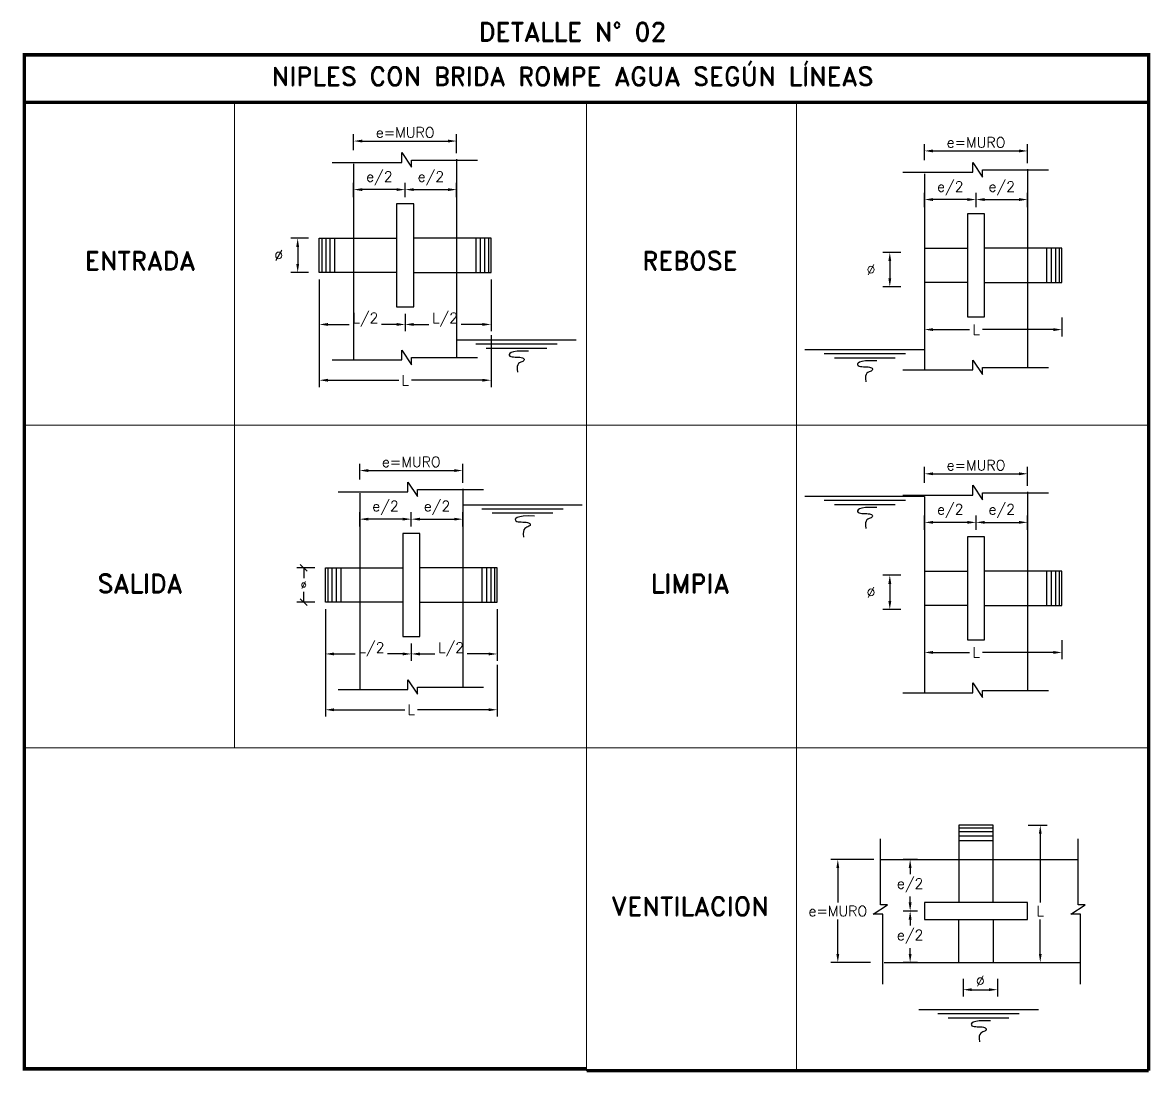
# Model space of a CAD drawing. Header units: metres. Extents: x -90 to 2507, y -28 to 972.
# Drawn here: x -65.69 to -64.048, y -27.772 to -26.243 of the extents above; entities that cross this region are included whole.
import ezdxf
from ezdxf.enums import TextEntityAlignment as Align

# ---------------------------------------------------------------- set-up
doc = ezdxf.new("R2010")
doc.units = ezdxf.units.M
for name, color, linetype in [('A-PISO', 9, 'Continuous'), ('G-acotado', 8, 'Continuous'), ('G-CUADROS', 8, 'Continuous'), ('G-textos-notas', 7, 'Continuous'), ('G-textos-subtitulo', 3, 'Continuous'), ('S-TUBERIAS-NUEVAS', 3, 'Continuous'), ('S-TUBERIAS-NUEVAS-2', 8, 'Continuous')]:
    doc.layers.add(name, color=color, linetype=linetype)
doc.styles.add('01COTAS', font='romans.shx')
doc.styles.add('150-SUBTITULO', font='romand.shx', dxfattribs={"height": 0.45})
doc.dimstyles.new('DIM-5-CORTE', dxfattribs={"dimscale": 0.005, "dimtxt": 2, "dimasz": 2, "dimexe": 2, "dimexo": 2, "dimgap": 1, "dimtad": 1, "dimtih": 1, "dimtoh": 1, "dimdsep": 46, "dimtxsty": '01COTAS', "dimcen": 25, "dimclrd": 9, "dimclre": 9, "dimclrt": 7, "dimadec": 0, "dimazin": 0, "dimtfac": 1, "dimtmove": 2, "dimatfit": 3, "dimfxl": 1, "dimtolj": 1, "dimtzin": 0, "dimarcsym": 0})

# ---------------------------------------------------------------- blocks, each defined once
blk = doc.blocks.new('*D411')
at = {"layer": 'Defpoints', "color": 0, "transparency": 16777216}
for p in [(-65.0576, -26.4858), (-65.1326, -26.5067), (-65.0576, -26.5067)]:
    blk.add_point(p, dxfattribs=at)
at = {"layer": 'G-acotado', "color": 9, "lineweight": -2, "transparency": 16777216}
for p, q in [((-65.1326, -26.4967), (-65.1326, -26.4758)), ((-65.0576, -26.4967), (-65.0576, -26.4758)), ((-65.1201, -26.4858), (-65.0701, -26.4858))]:
    blk.add_line(p, q, dxfattribs=at)
at = {"layer": 'G-acotado', "color": 9, "transparency": 16777216}
for points in [[(-65.1201, -26.4838), (-65.1201, -26.4879), (-65.1326, -26.4858)], [(-65.0701, -26.4838), (-65.0701, -26.4879), (-65.0576, -26.4858)]]:
    blk.add_solid(points, dxfattribs=at)
at = {"layer": 'G-acotado', "color": 7, "transparency": 16777216, "insert": (-65.0951, -26.4694), "char_height": 0.015, "attachment_point": 5, "style": '01COTAS'}
blk.add_mtext('\\A1;e/2', dxfattribs=at)
blk = doc.blocks.new('*D412')
at = {"layer": 'Defpoints', "color": 0, "transparency": 16777216}
for p in [(-65.0076, -26.6067), (-65.1326, -26.6567), (-65.1326, -26.6822)]:
    blk.add_point(p, dxfattribs=at)
at = {"layer": 'G-acotado', "color": 9, "lineweight": -2, "transparency": 16777216}
for p, q in [((-65.0076, -26.6167), (-65.0076, -26.6922)), ((-65.1326, -26.6667), (-65.1326, -26.6922)), ((-65.1201, -26.6822), (-65.0982, -26.6822)), ((-65.0201, -26.6822), (-65.0511, -26.6822))]:
    blk.add_line(p, q, dxfattribs=at)
at = {"layer": 'G-acotado', "color": 9, "transparency": 16777216}
for points in [[(-65.1201, -26.6801), (-65.1201, -26.6843), (-65.1326, -26.6822)], [(-65.0201, -26.6801), (-65.0201, -26.6843), (-65.0076, -26.6822)]]:
    blk.add_solid(points, dxfattribs=at)
at = {"layer": 'G-acotado', "color": 7, "transparency": 16777216, "insert": (-65.0746, -26.6753), "char_height": 0.015, "attachment_point": 5, "style": '01COTAS'}
blk.add_mtext('\\A1;L/2', dxfattribs=at)
blk = doc.blocks.new('*D413')
at = {"layer": 'Defpoints', "color": 0, "transparency": 16777216}
for p in [(-65.2631, -26.5567), (-65.289, -26.6067), (-65.2631, -26.6067)]:
    blk.add_point(p, dxfattribs=at)
at = {"layer": 'G-acotado', "color": 9, "lineweight": -2, "transparency": 16777216}
for p, q in [((-65.2731, -26.5567), (-65.299, -26.5567)), ((-65.289, -26.5692), (-65.289, -26.5942)), ((-65.2731, -26.6067), (-65.299, -26.6067))]:
    blk.add_line(p, q, dxfattribs=at)
at = {"layer": 'G-acotado', "color": 9, "transparency": 16777216}
for points in [[(-65.2911, -26.5692), (-65.287, -26.5692), (-65.289, -26.5567)], [(-65.2911, -26.5942), (-65.287, -26.5942), (-65.289, -26.6067)]]:
    blk.add_solid(points, dxfattribs=at)
at = {"layer": 'G-acotado', "color": 7, "transparency": 16777216, "insert": (-65.3165, -26.5817), "char_height": 0.015, "attachment_point": 5, "style": '01COTAS'}
blk.add_mtext('\\A1;%%C', dxfattribs=at)
blk = doc.blocks.new('*D414')
at = {"layer": 'Defpoints', "color": 0, "transparency": 16777216}
for p in [(-65.2076, -26.4858), (-65.2076, -26.5067), (-65.1326, -26.5067)]:
    blk.add_point(p, dxfattribs=at)
at = {"layer": 'G-acotado', "color": 9, "lineweight": -2, "transparency": 16777216}
for p, q in [((-65.2076, -26.4967), (-65.2076, -26.4758)), ((-65.1326, -26.4967), (-65.1326, -26.4758)), ((-65.1451, -26.4858), (-65.1951, -26.4858))]:
    blk.add_line(p, q, dxfattribs=at)
at = {"layer": 'G-acotado', "color": 9, "transparency": 16777216}
for points in [[(-65.1951, -26.4838), (-65.1951, -26.4879), (-65.2076, -26.4858)], [(-65.1451, -26.4838), (-65.1451, -26.4879), (-65.1326, -26.4858)]]:
    blk.add_solid(points, dxfattribs=at)
at = {"layer": 'G-acotado', "color": 7, "transparency": 16777216, "insert": (-65.1701, -26.4694), "char_height": 0.015, "attachment_point": 5, "style": '01COTAS'}
blk.add_mtext('\\A1;e/2', dxfattribs=at)
blk = doc.blocks.new('*D415')
at = {"layer": 'Defpoints', "color": 0, "transparency": 16777216}
for p in [(-65.2576, -26.6067), (-65.1326, -26.6567), (-65.1326, -26.6822)]:
    blk.add_point(p, dxfattribs=at)
at = {"layer": 'G-acotado', "color": 9, "lineweight": -2, "transparency": 16777216}
for p, q in [((-65.2576, -26.6167), (-65.2576, -26.6922)), ((-65.1326, -26.6667), (-65.1326, -26.6922)), ((-65.2451, -26.6822), (-65.2141, -26.6822)), ((-65.1451, -26.6822), (-65.167, -26.6822))]:
    blk.add_line(p, q, dxfattribs=at)
at = {"layer": 'G-acotado', "color": 9, "transparency": 16777216}
for points in [[(-65.2451, -26.6801), (-65.2451, -26.6843), (-65.2576, -26.6822)], [(-65.1451, -26.6801), (-65.1451, -26.6843), (-65.1326, -26.6822)]]:
    blk.add_solid(points, dxfattribs=at)
at = {"layer": 'G-acotado', "color": 7, "transparency": 16777216, "insert": (-65.1905, -26.6753), "char_height": 0.015, "attachment_point": 5, "style": '01COTAS'}
blk.add_mtext('\\A1;L/2', dxfattribs=at)
blk = doc.blocks.new('*D416')
at = {"layer": 'Defpoints', "color": 0, "transparency": 16777216}
for p in [(-65.2576, -26.6167), (-65.0076, -26.688), (-65.2576, -26.7634)]:
    blk.add_point(p, dxfattribs=at)
at = {"layer": 'G-acotado', "color": 9, "lineweight": -2, "transparency": 16777216}
for p, q in [((-65.2576, -26.6267), (-65.2576, -26.7734)), ((-65.0076, -26.698), (-65.0076, -26.7734)), ((-65.2451, -26.7634), (-65.1419, -26.7634)), ((-65.0201, -26.7634), (-65.1233, -26.7634))]:
    blk.add_line(p, q, dxfattribs=at)
at = {"layer": 'G-acotado', "color": 9, "transparency": 16777216}
for points in [[(-65.2451, -26.7614), (-65.2451, -26.7655), (-65.2576, -26.7634)], [(-65.0201, -26.7614), (-65.0201, -26.7655), (-65.0076, -26.7634)]]:
    blk.add_solid(points, dxfattribs=at)
at = {"layer": 'G-acotado', "color": 7, "transparency": 16777216, "insert": (-65.1326, -26.7634), "char_height": 0.015, "attachment_point": 5, "style": '01COTAS'}
blk.add_mtext('\\A1;L', dxfattribs=at)
blk = doc.blocks.new('*D417')
at = {"color": 9, "lineweight": -2, "transparency": 16777216}
for p, q in [((-65.1237, -26.9767), (-65.1237, -26.9558)), ((-65.0487, -26.9767), (-65.0487, -26.9558)), ((-65.1112, -26.9658), (-65.0612, -26.9658))]:
    blk.add_line(p, q, dxfattribs=at)
at = {"color": 9, "transparency": 16777216}
for points in [[(-65.1112, -26.9637), (-65.1112, -26.9678), (-65.1237, -26.9658)], [(-65.0612, -26.9637), (-65.0612, -26.9678), (-65.0487, -26.9658)]]:
    blk.add_solid(points, dxfattribs=at)
at = {"layer": 'Defpoints', "color": 0, "transparency": 16777216}
for p in [(-65.0487, -26.9658), (-65.1237, -26.9867), (-65.0487, -26.9867)]:
    blk.add_point(p, dxfattribs=at)
at = {"color": 7, "transparency": 16777216, "insert": (-65.0862, -26.9493), "char_height": 0.015, "attachment_point": 5, "style": '01COTAS'}
blk.add_mtext('\\A1;e/2', dxfattribs=at)
blk = doc.blocks.new('*D418')
at = {"color": 9, "lineweight": -2, "transparency": 16777216}
for p, q in [((-64.9987, -27.0967), (-64.9987, -27.1721)), ((-65.1237, -27.1467), (-65.1237, -27.1721)), ((-65.1112, -27.1621), (-65.0893, -27.1621)), ((-65.0112, -27.1621), (-65.0422, -27.1621))]:
    blk.add_line(p, q, dxfattribs=at)
at = {"color": 9, "transparency": 16777216}
for points in [[(-65.1112, -27.16), (-65.1112, -27.1642), (-65.1237, -27.1621)], [(-65.0112, -27.16), (-65.0112, -27.1642), (-64.9987, -27.1621)]]:
    blk.add_solid(points, dxfattribs=at)
at = {"layer": 'Defpoints', "color": 0, "transparency": 16777216}
for p in [(-64.9987, -27.0867), (-65.1237, -27.1367), (-65.1237, -27.1621)]:
    blk.add_point(p, dxfattribs=at)
at = {"color": 7, "transparency": 16777216, "insert": (-65.0658, -27.1553), "char_height": 0.015, "attachment_point": 5, "style": '01COTAS'}
blk.add_mtext('\\A1;L/2', dxfattribs=at)
blk = doc.blocks.new('_Oblique')
at = {"color": 0, "linetype": 'ByBlock', "lineweight": -2}
blk.add_line((-0.5, -0.5), (0.5, 0.5), dxfattribs=at)
blk = doc.blocks.new('*D419')
at = {"color": 9, "lineweight": -2, "transparency": 16777216}
for p, q in [((-65.2642, -27.0367), (-65.2902, -27.0367)), ((-65.2802, -27.0367), (-65.2802, -27.0517)), ((-65.2802, -27.0867), (-65.2802, -27.0717)), ((-65.2642, -27.0867), (-65.2902, -27.0867))]:
    blk.add_line(p, q, dxfattribs=at)
at = {"layer": 'Defpoints', "color": 0, "transparency": 16777216}
for p in [(-65.2542, -27.0367), (-65.2802, -27.0867), (-65.2542, -27.0867)]:
    blk.add_point(p, dxfattribs=at)
at = {"color": 9, "lineweight": -2, "transparency": 16777216, "xscale": 0.01, "yscale": 0.01, "zscale": 0.01}
for p, rotation in [((-65.2802, -27.0367), 90), ((-65.2802, -27.0867), 270)]:
    blk.add_blockref('_Oblique', p, dxfattribs=dict(at, rotation=rotation))
at = {"color": 7, "transparency": 16777216, "insert": (-65.2802, -27.0617), "char_height": 0.01, "attachment_point": 5, "style": '01COTAS'}
blk.add_mtext('\\A1;%%C', dxfattribs=at)
blk = doc.blocks.new('*D420')
at = {"layer": 'Defpoints', "color": 0, "linetype": 'Continuous', "transparency": 16777216}
for p in [(-65.1987, -26.9658), (-65.1987, -26.9867), (-65.1237, -26.9867)]:
    blk.add_point(p, dxfattribs=at)
at = {"layer": 'S-TUBERIAS-NUEVAS-2', "color": 9, "linetype": 'Continuous', "lineweight": -2, "transparency": 16777216}
for p, q in [((-65.1987, -26.9767), (-65.1987, -26.9558)), ((-65.1237, -26.9767), (-65.1237, -26.9558)), ((-65.1362, -26.9658), (-65.1862, -26.9658))]:
    blk.add_line(p, q, dxfattribs=at)
at = {"layer": 'S-TUBERIAS-NUEVAS-2', "color": 9, "linetype": 'Continuous', "transparency": 16777216}
for points in [[(-65.1862, -26.9637), (-65.1862, -26.9678), (-65.1987, -26.9658)], [(-65.1362, -26.9637), (-65.1362, -26.9678), (-65.1237, -26.9658)]]:
    blk.add_solid(points, dxfattribs=at)
at = {"layer": 'S-TUBERIAS-NUEVAS-2', "color": 7, "linetype": 'Continuous', "transparency": 16777216, "insert": (-65.1612, -26.9493), "char_height": 0.015, "attachment_point": 5, "style": '01COTAS'}
blk.add_mtext('\\A1;e/2', dxfattribs=at)
blk = doc.blocks.new('*D421')
at = {"color": 9, "lineweight": -2, "transparency": 16777216}
for p, q in [((-65.2487, -27.0967), (-65.2487, -27.1721)), ((-65.1237, -27.1467), (-65.1237, -27.1721)), ((-65.2362, -27.1621), (-65.2052, -27.1621)), ((-65.1362, -27.1621), (-65.1581, -27.1621))]:
    blk.add_line(p, q, dxfattribs=at)
at = {"color": 9, "transparency": 16777216}
for points in [[(-65.2362, -27.16), (-65.2362, -27.1642), (-65.2487, -27.1621)], [(-65.1362, -27.16), (-65.1362, -27.1642), (-65.1237, -27.1621)]]:
    blk.add_solid(points, dxfattribs=at)
at = {"layer": 'Defpoints', "color": 0, "transparency": 16777216}
for p in [(-65.2487, -27.0867), (-65.1237, -27.1367), (-65.1237, -27.1621)]:
    blk.add_point(p, dxfattribs=at)
at = {"color": 7, "transparency": 16777216, "insert": (-65.1816, -27.1553), "char_height": 0.015, "attachment_point": 5, "style": '01COTAS'}
blk.add_mtext('\\A1;L/2', dxfattribs=at)
blk = doc.blocks.new('*D422')
at = {"color": 9, "lineweight": -2, "transparency": 16777216}
for p, q in [((-65.2487, -27.1067), (-65.2487, -27.2534)), ((-64.9987, -27.1779), (-64.9987, -27.2534)), ((-65.2362, -27.2434), (-65.133, -27.2434)), ((-65.0112, -27.2434), (-65.1144, -27.2434))]:
    blk.add_line(p, q, dxfattribs=at)
at = {"color": 9, "transparency": 16777216}
for points in [[(-65.2362, -27.2413), (-65.2362, -27.2455), (-65.2487, -27.2434)], [(-65.0112, -27.2413), (-65.0112, -27.2455), (-64.9987, -27.2434)]]:
    blk.add_solid(points, dxfattribs=at)
at = {"layer": 'Defpoints', "color": 0, "transparency": 16777216}
for p in [(-65.2487, -27.0967), (-64.9987, -27.1679), (-65.2487, -27.2434)]:
    blk.add_point(p, dxfattribs=at)
at = {"color": 7, "transparency": 16777216, "insert": (-65.1237, -27.2434), "char_height": 0.015, "attachment_point": 5, "style": '01COTAS'}
blk.add_mtext('\\A1;L', dxfattribs=at)
blk = doc.blocks.new('*D423')
at = {"layer": 'Defpoints', "color": 0, "transparency": 16777216}
for p in [(-64.2266, -26.9705), (-64.3016, -26.9914), (-64.2266, -26.9914)]:
    blk.add_point(p, dxfattribs=at)
at = {"layer": 'G-acotado', "color": 9, "lineweight": -2, "transparency": 16777216}
for p, q in [((-64.3016, -26.9814), (-64.3016, -26.9605)), ((-64.2891, -26.9705), (-64.2391, -26.9705)), ((-64.2266, -26.9814), (-64.2266, -26.9605))]:
    blk.add_line(p, q, dxfattribs=at)
at = {"layer": 'G-acotado', "color": 9, "transparency": 16777216}
for points in [[(-64.2891, -26.9684), (-64.2891, -26.9725), (-64.3016, -26.9705)], [(-64.2391, -26.9684), (-64.2391, -26.9725), (-64.2266, -26.9705)]]:
    blk.add_solid(points, dxfattribs=at)
at = {"layer": 'G-acotado', "color": 7, "transparency": 16777216, "insert": (-64.2641, -26.954), "char_height": 0.015, "attachment_point": 5, "style": '01COTAS'}
blk.add_mtext('\\A1;e/2', dxfattribs=at)
blk = doc.blocks.new('*D424')
at = {"layer": 'Defpoints', "color": 0, "transparency": 16777216}
for p in [(-64.4011, -27.0475), (-64.4271, -27.0975), (-64.4011, -27.0975)]:
    blk.add_point(p, dxfattribs=at)
at = {"layer": 'G-acotado', "color": 9, "lineweight": -2, "transparency": 16777216}
for p, q in [((-64.4111, -27.0475), (-64.4371, -27.0475)), ((-64.4271, -27.06), (-64.4271, -27.085)), ((-64.4111, -27.0975), (-64.4371, -27.0975))]:
    blk.add_line(p, q, dxfattribs=at)
at = {"layer": 'G-acotado', "color": 9, "transparency": 16777216}
for points in [[(-64.4292, -27.06), (-64.425, -27.06), (-64.4271, -27.0475)], [(-64.4292, -27.085), (-64.425, -27.085), (-64.4271, -27.0975)]]:
    blk.add_solid(points, dxfattribs=at)
at = {"layer": 'G-acotado', "color": 7, "transparency": 16777216, "insert": (-64.4546, -27.0725), "char_height": 0.015, "attachment_point": 5, "style": '01COTAS'}
blk.add_mtext('\\A1;%%C', dxfattribs=at)
blk = doc.blocks.new('*D425')
at = {"layer": 'Defpoints', "color": 0, "transparency": 16777216}
for p in [(-64.3766, -26.9705), (-64.3766, -26.9914), (-64.3016, -26.9914)]:
    blk.add_point(p, dxfattribs=at)
at = {"layer": 'G-acotado', "color": 9, "lineweight": -2, "transparency": 16777216}
for p, q in [((-64.3766, -26.9814), (-64.3766, -26.9605)), ((-64.3141, -26.9705), (-64.3641, -26.9705)), ((-64.3016, -26.9814), (-64.3016, -26.9605))]:
    blk.add_line(p, q, dxfattribs=at)
at = {"layer": 'G-acotado', "color": 9, "transparency": 16777216}
for points in [[(-64.3641, -26.9684), (-64.3641, -26.9725), (-64.3766, -26.9705)], [(-64.3141, -26.9684), (-64.3141, -26.9725), (-64.3016, -26.9705)]]:
    blk.add_solid(points, dxfattribs=at)
at = {"layer": 'G-acotado', "color": 7, "transparency": 16777216, "insert": (-64.3391, -26.954), "char_height": 0.015, "attachment_point": 5, "style": '01COTAS'}
blk.add_mtext('\\A1;e/2', dxfattribs=at)
blk = doc.blocks.new('*D426')
at = {"layer": 'Defpoints', "color": 0, "transparency": 16777216}
for p in [(-64.3766, -27.1303), (-64.1766, -27.1322), (-64.3766, -27.1599)]:
    blk.add_point(p, dxfattribs=at)
at = {"layer": 'G-acotado', "color": 9, "lineweight": -2, "transparency": 16777216}
for p, q in [((-64.3766, -27.1403), (-64.3766, -27.1699)), ((-64.1766, -27.1422), (-64.1766, -27.1699)), ((-64.3641, -27.1599), (-64.3109, -27.1599)), ((-64.1891, -27.1599), (-64.2923, -27.1599))]:
    blk.add_line(p, q, dxfattribs=at)
at = {"layer": 'G-acotado', "color": 9, "transparency": 16777216}
for points in [[(-64.3641, -27.1578), (-64.3641, -27.162), (-64.3766, -27.1599)], [(-64.1891, -27.1578), (-64.1891, -27.162), (-64.1766, -27.1599)]]:
    blk.add_solid(points, dxfattribs=at)
at = {"layer": 'G-acotado', "color": 7, "transparency": 16777216, "insert": (-64.3016, -27.1599), "char_height": 0.015, "attachment_point": 5, "style": '01COTAS'}
blk.add_mtext('\\A1;L', dxfattribs=at)
blk = doc.blocks.new('*D427')
at = {"layer": 'Defpoints', "color": 0, "transparency": 16777216}
for p in [(-64.3975, -27.4615), (-64.3766, -27.4615), (-64.3766, -27.5365)]:
    blk.add_point(p, dxfattribs=at)
at = {"layer": 'G-acotado', "color": 9, "lineweight": -2, "transparency": 16777216}
for p, q in [((-64.3866, -27.4615), (-64.4075, -27.4615)), ((-64.3975, -27.474), (-64.3975, -27.4826)), ((-64.3975, -27.524), (-64.3975, -27.5155)), ((-64.3866, -27.5365), (-64.4075, -27.5365))]:
    blk.add_line(p, q, dxfattribs=at)
at = {"layer": 'G-acotado', "color": 9, "transparency": 16777216}
for points in [[(-64.3996, -27.474), (-64.3954, -27.474), (-64.3975, -27.4615)], [(-64.3996, -27.524), (-64.3954, -27.524), (-64.3975, -27.5365)]]:
    blk.add_solid(points, dxfattribs=at)
at = {"layer": 'G-acotado', "color": 7, "transparency": 16777216, "insert": (-64.3975, -27.499), "char_height": 0.015, "attachment_point": 5, "style": '01COTAS'}
blk.add_mtext('\\A1;e/2', dxfattribs=at)
blk = doc.blocks.new('*D428')
at = {"layer": 'Defpoints', "color": 0, "transparency": 16777216}
for p in [(-64.3204, -27.6251), (-64.2704, -27.6251), (-64.2704, -27.6511)]:
    blk.add_point(p, dxfattribs=at)
at = {"layer": 'G-acotado', "color": 9, "lineweight": -2, "transparency": 16777216}
for p, q in [((-64.3204, -27.6351), (-64.3204, -27.6611)), ((-64.2704, -27.6351), (-64.2704, -27.6611)), ((-64.3079, -27.6511), (-64.2829, -27.6511))]:
    blk.add_line(p, q, dxfattribs=at)
at = {"layer": 'G-acotado', "color": 9, "transparency": 16777216}
for points in [[(-64.3079, -27.649), (-64.3079, -27.6531), (-64.3204, -27.6511)], [(-64.2829, -27.649), (-64.2829, -27.6531), (-64.2704, -27.6511)]]:
    blk.add_solid(points, dxfattribs=at)
at = {"layer": 'G-acotado', "color": 7, "transparency": 16777216, "insert": (-64.2954, -27.6386), "char_height": 0.015, "attachment_point": 5, "style": '01COTAS'}
blk.add_mtext('\\A1;%%C', dxfattribs=at)
blk = doc.blocks.new('*D429')
at = {"layer": 'Defpoints', "color": 0, "transparency": 16777216}
for p in [(-64.3766, -27.5365), (-64.3975, -27.6115), (-64.3766, -27.6115)]:
    blk.add_point(p, dxfattribs=at)
at = {"layer": 'G-acotado', "color": 9, "lineweight": -2, "transparency": 16777216}
for p, q in [((-64.3866, -27.5365), (-64.4075, -27.5365)), ((-64.3975, -27.549), (-64.3975, -27.5576)), ((-64.3975, -27.599), (-64.3975, -27.5905)), ((-64.3866, -27.6115), (-64.4075, -27.6115))]:
    blk.add_line(p, q, dxfattribs=at)
at = {"layer": 'G-acotado', "color": 9, "transparency": 16777216}
for points in [[(-64.3996, -27.549), (-64.3954, -27.549), (-64.3975, -27.5365)], [(-64.3996, -27.599), (-64.3954, -27.599), (-64.3975, -27.6115)]]:
    blk.add_solid(points, dxfattribs=at)
at = {"layer": 'G-acotado', "color": 7, "transparency": 16777216, "insert": (-64.3975, -27.574), "char_height": 0.015, "attachment_point": 5, "style": '01COTAS'}
blk.add_mtext('\\A1;e/2', dxfattribs=at)
blk = doc.blocks.new('*D430')
at = {"layer": 'Defpoints', "color": 0, "transparency": 16777216}
for p in [(-64.2358, -27.4115), (-64.2377, -27.6115), (-64.2081, -27.6115)]:
    blk.add_point(p, dxfattribs=at)
at = {"layer": 'G-acotado', "color": 9, "lineweight": -2, "transparency": 16777216}
for p, q in [((-64.2258, -27.4115), (-64.1981, -27.4115)), ((-64.2081, -27.424), (-64.2081, -27.524)), ((-64.2081, -27.599), (-64.2081, -27.549)), ((-64.2277, -27.6115), (-64.1981, -27.6115))]:
    blk.add_line(p, q, dxfattribs=at)
at = {"layer": 'G-acotado', "color": 9, "transparency": 16777216}
for points in [[(-64.2101, -27.424), (-64.206, -27.424), (-64.2081, -27.4115)], [(-64.2101, -27.599), (-64.206, -27.599), (-64.2081, -27.6115)]]:
    blk.add_solid(points, dxfattribs=at)
at = {"layer": 'G-acotado', "color": 7, "transparency": 16777216, "insert": (-64.2081, -27.5365), "char_height": 0.015, "attachment_point": 5, "style": '01COTAS'}
blk.add_mtext('\\A1;L', dxfattribs=at)
blk = doc.blocks.new('*D431')
at = {"layer": 'Defpoints', "color": 0, "transparency": 16777216}
for p in [(-64.2266, -26.5003), (-64.3016, -26.5212), (-64.2266, -26.5212)]:
    blk.add_point(p, dxfattribs=at)
at = {"layer": 'G-acotado', "color": 9, "lineweight": -2, "transparency": 16777216}
for p, q in [((-64.3016, -26.5112), (-64.3016, -26.4903)), ((-64.2266, -26.5112), (-64.2266, -26.4903)), ((-64.2891, -26.5003), (-64.2391, -26.5003))]:
    blk.add_line(p, q, dxfattribs=at)
at = {"layer": 'G-acotado', "color": 9, "transparency": 16777216}
for points in [[(-64.2891, -26.4982), (-64.2891, -26.5024), (-64.3016, -26.5003)], [(-64.2391, -26.4982), (-64.2391, -26.5024), (-64.2266, -26.5003)]]:
    blk.add_solid(points, dxfattribs=at)
at = {"layer": 'G-acotado', "color": 7, "transparency": 16777216, "insert": (-64.2641, -26.4839), "char_height": 0.015, "attachment_point": 5, "style": '01COTAS'}
blk.add_mtext('\\A1;e/2', dxfattribs=at)
blk = doc.blocks.new('*D432')
at = {"layer": 'Defpoints', "color": 0, "transparency": 16777216}
for p in [(-64.4011, -26.5774), (-64.4271, -26.6274), (-64.4011, -26.6274)]:
    blk.add_point(p, dxfattribs=at)
at = {"layer": 'G-acotado', "color": 9, "lineweight": -2, "transparency": 16777216}
for p, q in [((-64.4111, -26.5774), (-64.4371, -26.5774)), ((-64.4271, -26.5899), (-64.4271, -26.6149)), ((-64.4111, -26.6274), (-64.4371, -26.6274))]:
    blk.add_line(p, q, dxfattribs=at)
at = {"layer": 'G-acotado', "color": 9, "transparency": 16777216}
for points in [[(-64.4292, -26.5899), (-64.425, -26.5899), (-64.4271, -26.5774)], [(-64.4292, -26.6149), (-64.425, -26.6149), (-64.4271, -26.6274)]]:
    blk.add_solid(points, dxfattribs=at)
at = {"layer": 'G-acotado', "color": 7, "transparency": 16777216, "insert": (-64.4546, -26.6024), "char_height": 0.015, "attachment_point": 5, "style": '01COTAS'}
blk.add_mtext('\\A1;%%C', dxfattribs=at)
blk = doc.blocks.new('*D433')
at = {"layer": 'Defpoints', "color": 0, "transparency": 16777216}
for p in [(-64.3766, -26.5003), (-64.3766, -26.5212), (-64.3016, -26.5212)]:
    blk.add_point(p, dxfattribs=at)
at = {"layer": 'G-acotado', "color": 9, "lineweight": -2, "transparency": 16777216}
for p, q in [((-64.3766, -26.5112), (-64.3766, -26.4903)), ((-64.3016, -26.5112), (-64.3016, -26.4903)), ((-64.3141, -26.5003), (-64.3641, -26.5003))]:
    blk.add_line(p, q, dxfattribs=at)
at = {"layer": 'G-acotado', "color": 9, "transparency": 16777216}
for points in [[(-64.3641, -26.4982), (-64.3641, -26.5024), (-64.3766, -26.5003)], [(-64.3141, -26.4982), (-64.3141, -26.5024), (-64.3016, -26.5003)]]:
    blk.add_solid(points, dxfattribs=at)
at = {"layer": 'G-acotado', "color": 7, "transparency": 16777216, "insert": (-64.3391, -26.4839), "char_height": 0.015, "attachment_point": 5, "style": '01COTAS'}
blk.add_mtext('\\A1;e/2', dxfattribs=at)
blk = doc.blocks.new('*D434')
at = {"layer": 'Defpoints', "color": 0, "transparency": 16777216}
for p in [(-64.3766, -26.6601), (-64.1766, -26.662), (-64.3766, -26.6897)]:
    blk.add_point(p, dxfattribs=at)
at = {"layer": 'G-acotado', "color": 9, "lineweight": -2, "transparency": 16777216}
for p, q in [((-64.3766, -26.6701), (-64.3766, -26.6997)), ((-64.1766, -26.672), (-64.1766, -26.6997)), ((-64.3641, -26.6897), (-64.3109, -26.6897)), ((-64.1891, -26.6897), (-64.2923, -26.6897))]:
    blk.add_line(p, q, dxfattribs=at)
at = {"layer": 'G-acotado', "color": 9, "transparency": 16777216}
for points in [[(-64.3641, -26.6876), (-64.3641, -26.6918), (-64.3766, -26.6897)], [(-64.1891, -26.6876), (-64.1891, -26.6918), (-64.1766, -26.6897)]]:
    blk.add_solid(points, dxfattribs=at)
at = {"layer": 'G-acotado', "color": 7, "transparency": 16777216, "insert": (-64.3016, -26.6897), "char_height": 0.015, "attachment_point": 5, "style": '01COTAS'}
blk.add_mtext('\\A1;L', dxfattribs=at)
blk = doc.blocks.new('*D574')
at = {"layer": 'Defpoints', "color": 0, "transparency": 16777216}
for p in [(-65.0576, -26.4151), (-65.2076, -26.4382), (-65.0576, -26.4428)]:
    blk.add_point(p, dxfattribs=at)
at = {"layer": 'G-acotado', "color": 9, "lineweight": -2, "transparency": 16777216}
for p, q in [((-65.2076, -26.4282), (-65.2076, -26.4051)), ((-65.1951, -26.4151), (-65.0701, -26.4151)), ((-65.0576, -26.4328), (-65.0576, -26.4051))]:
    blk.add_line(p, q, dxfattribs=at)
at = {"layer": 'G-acotado', "color": 9, "transparency": 16777216}
for points in [[(-65.1951, -26.413), (-65.1951, -26.4172), (-65.2076, -26.4151)], [(-65.0701, -26.413), (-65.0701, -26.4172), (-65.0576, -26.4151)]]:
    blk.add_solid(points, dxfattribs=at)
at = {"layer": 'G-acotado', "color": 7, "transparency": 16777216, "insert": (-65.1326, -26.4026), "char_height": 0.015, "attachment_point": 5, "style": '01COTAS'}
blk.add_mtext('\\A1;e=MURO', dxfattribs=at)
blk = doc.blocks.new('*D435')
at = {"layer": 'Defpoints', "color": 0, "transparency": 16777216}
for p in [(-65.0487, -26.895), (-65.1987, -26.9181), (-65.0487, -26.9227)]:
    blk.add_point(p, dxfattribs=at)
at = {"layer": 'G-acotado', "color": 9, "lineweight": -2, "transparency": 16777216}
for p, q in [((-65.1987, -26.9081), (-65.1987, -26.885)), ((-65.0487, -26.9127), (-65.0487, -26.885)), ((-65.1862, -26.895), (-65.0612, -26.895))]:
    blk.add_line(p, q, dxfattribs=at)
at = {"layer": 'G-acotado', "color": 9, "transparency": 16777216}
for points in [[(-65.1862, -26.8929), (-65.1862, -26.8971), (-65.1987, -26.895)], [(-65.0612, -26.8929), (-65.0612, -26.8971), (-65.0487, -26.895)]]:
    blk.add_solid(points, dxfattribs=at)
at = {"layer": 'G-acotado', "color": 7, "transparency": 16777216, "insert": (-65.1237, -26.8825), "char_height": 0.015, "attachment_point": 5, "style": '01COTAS'}
blk.add_mtext('\\A1;e=MURO', dxfattribs=at)
blk = doc.blocks.new('*D436')
at = {"layer": 'Defpoints', "color": 0, "transparency": 16777216}
for p in [(-64.2266, -26.4295), (-64.3766, -26.4527), (-64.2266, -26.4572)]:
    blk.add_point(p, dxfattribs=at)
at = {"layer": 'G-acotado', "color": 9, "lineweight": -2, "transparency": 16777216}
for p, q in [((-64.3766, -26.4427), (-64.3766, -26.4195)), ((-64.3641, -26.4295), (-64.2391, -26.4295)), ((-64.2266, -26.4472), (-64.2266, -26.4195))]:
    blk.add_line(p, q, dxfattribs=at)
at = {"layer": 'G-acotado', "color": 9, "transparency": 16777216}
for points in [[(-64.3641, -26.4274), (-64.3641, -26.4316), (-64.3766, -26.4295)], [(-64.2391, -26.4274), (-64.2391, -26.4316), (-64.2266, -26.4295)]]:
    blk.add_solid(points, dxfattribs=at)
at = {"layer": 'G-acotado', "color": 7, "transparency": 16777216, "insert": (-64.3016, -26.417), "char_height": 0.015, "attachment_point": 5, "style": '01COTAS'}
blk.add_mtext('\\A1;e=MURO', dxfattribs=at)
blk = doc.blocks.new('*D437')
at = {"layer": 'Defpoints', "color": 0, "transparency": 16777216}
for p in [(-64.2266, -26.8997), (-64.3766, -26.9228), (-64.2266, -26.9274)]:
    blk.add_point(p, dxfattribs=at)
at = {"layer": 'G-acotado', "color": 9, "lineweight": -2, "transparency": 16777216}
for p, q in [((-64.3766, -26.9128), (-64.3766, -26.8897)), ((-64.2266, -26.9174), (-64.2266, -26.8897)), ((-64.3641, -26.8997), (-64.2391, -26.8997))]:
    blk.add_line(p, q, dxfattribs=at)
at = {"layer": 'G-acotado', "color": 9, "transparency": 16777216}
for points in [[(-64.3641, -26.8976), (-64.3641, -26.9018), (-64.3766, -26.8997)], [(-64.2391, -26.8976), (-64.2391, -26.9018), (-64.2266, -26.8997)]]:
    blk.add_solid(points, dxfattribs=at)
at = {"layer": 'G-acotado', "color": 7, "transparency": 16777216, "insert": (-64.3016, -26.8872), "char_height": 0.015, "attachment_point": 5, "style": '01COTAS'}
blk.add_mtext('\\A1;e=MURO', dxfattribs=at)
blk = doc.blocks.new('*D438')
at = {"layer": 'Defpoints', "color": 0, "transparency": 16777216}
for p in [(-64.5028, -27.4615), (-64.4406, -27.4615), (-64.4451, -27.6115)]:
    blk.add_point(p, dxfattribs=at)
at = {"layer": 'G-acotado', "color": 9, "lineweight": -2, "transparency": 16777216}
for p, q in [((-64.4506, -27.4615), (-64.5128, -27.4615)), ((-64.5028, -27.474), (-64.5028, -27.524)), ((-64.5028, -27.599), (-64.5028, -27.549)), ((-64.4551, -27.6115), (-64.5128, -27.6115))]:
    blk.add_line(p, q, dxfattribs=at)
at = {"layer": 'G-acotado', "color": 9, "transparency": 16777216}
for points in [[(-64.5049, -27.474), (-64.5007, -27.474), (-64.5028, -27.4615)], [(-64.5049, -27.599), (-64.5007, -27.599), (-64.5028, -27.6115)]]:
    blk.add_solid(points, dxfattribs=at)
at = {"layer": 'G-acotado', "color": 7, "transparency": 16777216, "insert": (-64.5028, -27.5365), "char_height": 0.015, "attachment_point": 5, "style": '01COTAS'}
blk.add_mtext('\\A1;e=MURO', dxfattribs=at)

msp = doc.modelspace()

# ---------------------------------------------------------------- linework, layer by layer
at = {"layer": 'A-PISO', "color": 1}
for p, q in [((-64.8836, -26.7051), (-65.0576, -26.7051)), ((-64.9114, -26.711), (-65.0298, -26.711)), ((-64.9264, -26.7171), (-65.0148, -26.7171)), ((-64.3766, -26.7191), (-64.5506, -26.7191)), ((-64.4044, -26.725), (-64.5227, -26.725)), ((-64.4194, -26.7311), (-64.5077, -26.7311)), ((-64.3766, -26.9328), (-64.5506, -26.9328)), ((-64.4044, -26.9387), (-64.5227, -26.9387)), ((-64.8747, -26.9452), (-65.0487, -26.9452)), ((-64.9025, -26.9511), (-65.0209, -26.9511)), ((-64.9175, -26.9573), (-65.0059, -26.9573)), ((-64.4194, -26.9449), (-64.5077, -26.9449)), ((-64.2109, -27.6804), (-64.3849, -27.6804)), ((-64.2388, -27.6863), (-64.3571, -27.6863)), ((-64.2538, -27.6924), (-64.3421, -27.6924))]:
    msp.add_line(p, q, dxfattribs=at)
for points in [[(-64.953, -26.7212), (-64.9623, -26.721), (-64.9695, -26.7213), (-64.9747, -26.7221), (-64.9782, -26.7232), (-64.9803, -26.7245), (-64.9812, -26.7258), (-64.9811, -26.7271), (-64.9802, -26.7282), (-64.9788, -26.7289), (-64.9769, -26.7294), (-64.9748, -26.7296), (-64.9725, -26.7298), (-64.9701, -26.7298), (-64.9677, -26.7299), (-64.9655, -26.73), (-64.9636, -26.7303), (-64.962, -26.7308), (-64.9608, -26.7314), (-64.9599, -26.7321), (-64.9595, -26.733), (-64.9594, -26.7338), (-64.9597, -26.7346), (-64.9603, -26.7354), (-64.9613, -26.7361), (-64.9627, -26.7366), (-64.9643, -26.7372), (-64.9659, -26.738), (-64.9674, -26.7392), (-64.9686, -26.741), (-64.9694, -26.7436), (-64.9696, -26.7471), (-64.9691, -26.7517)], [(-64.446, -26.7352), (-64.4553, -26.735), (-64.4624, -26.7353), (-64.4677, -26.7361), (-64.4712, -26.7372), (-64.4733, -26.7385), (-64.4742, -26.7398), (-64.474, -26.7411), (-64.4732, -26.7422), (-64.4717, -26.7429), (-64.4699, -26.7434), (-64.4678, -26.7436), (-64.4654, -26.7438), (-64.463, -26.7438), (-64.4607, -26.7439), (-64.4585, -26.7441), (-64.4565, -26.7443), (-64.455, -26.7448), (-64.4537, -26.7454), (-64.4529, -26.7461), (-64.4524, -26.747), (-64.4524, -26.7478), (-64.4526, -26.7486), (-64.4533, -26.7494), (-64.4543, -26.7501), (-64.4557, -26.7506), (-64.4572, -26.7512), (-64.4589, -26.752), (-64.4604, -26.7532), (-64.4616, -26.755), (-64.4624, -26.7576), (-64.4626, -26.7611), (-64.4621, -26.7657)], [(-64.446, -26.9489), (-64.4553, -26.9487), (-64.4624, -26.949), (-64.4677, -26.9498), (-64.4712, -26.9509), (-64.4733, -26.9522), (-64.4742, -26.9536), (-64.474, -26.9548), (-64.4732, -26.9559), (-64.4717, -26.9566), (-64.4699, -26.9571), (-64.4678, -26.9574), (-64.4654, -26.9575), (-64.463, -26.9576), (-64.4607, -26.9577), (-64.4585, -26.9578), (-64.4565, -26.9581), (-64.455, -26.9585), (-64.4537, -26.9591), (-64.4529, -26.9599), (-64.4524, -26.9607), (-64.4524, -26.9615), (-64.4526, -26.9624), (-64.4533, -26.9631), (-64.4543, -26.9638), (-64.4557, -26.9643), (-64.4572, -26.9649), (-64.4589, -26.9657), (-64.4604, -26.9669), (-64.4616, -26.9687), (-64.4624, -26.9713), (-64.4626, -26.9748), (-64.4621, -26.9794)], [(-64.9441, -26.9614), (-64.9534, -26.9611), (-64.9606, -26.9615), (-64.9658, -26.9623), (-64.9694, -26.9634), (-64.9714, -26.9647), (-64.9723, -26.966), (-64.9722, -26.9673), (-64.9713, -26.9683), (-64.9699, -26.9691), (-64.968, -26.9695), (-64.9659, -26.9698), (-64.9636, -26.9699), (-64.9612, -26.97), (-64.9588, -26.9701), (-64.9566, -26.9702), (-64.9547, -26.9705), (-64.9531, -26.9709), (-64.9519, -26.9716), (-64.951, -26.9723), (-64.9506, -26.9731), (-64.9505, -26.974), (-64.9508, -26.9748), (-64.9514, -26.9756), (-64.9524, -26.9762), (-64.9538, -26.9768), (-64.9554, -26.9774), (-64.957, -26.9782), (-64.9585, -26.9794), (-64.9597, -26.9812), (-64.9605, -26.9837), (-64.9607, -26.9872), (-64.9602, -26.9919)], [(-64.2804, -27.6965), (-64.2897, -27.6963), (-64.2968, -27.6966), (-64.302, -27.6974), (-64.3056, -27.6985), (-64.3077, -27.6998), (-64.3085, -27.7011), (-64.3084, -27.7024), (-64.3075, -27.7035), (-64.3061, -27.7042), (-64.3043, -27.7047), (-64.3021, -27.7049), (-64.2998, -27.7051), (-64.2974, -27.7051), (-64.295, -27.7052), (-64.2928, -27.7053), (-64.2909, -27.7056), (-64.2893, -27.7061), (-64.2881, -27.7067), (-64.2873, -27.7074), (-64.2868, -27.7083), (-64.2867, -27.7091), (-64.287, -27.7099), (-64.2876, -27.7107), (-64.2887, -27.7114), (-64.29, -27.7119), (-64.2916, -27.7125), (-64.2932, -27.7133), (-64.2947, -27.7145), (-64.296, -27.7163), (-64.2968, -27.7189), (-64.297, -27.7224), (-64.2964, -27.727)]]:
    msp.add_lwpolyline(points, dxfattribs=at)
at = {"layer": 'G-CUADROS', "const_width": 0.005}
msp.add_lwpolyline([(-64.0502, -26.3586), (-65.687, -26.3586), (-65.687, -26.2896), (-64.0502, -26.2896)], close=True, dxfattribs=at)
for points in [[(-64.0502, -27.7691), (-64.0502, -26.3586), (-65.687, -26.3586), (-65.687, -27.7691)], [(-64.0502, -26.3586), (-64.8686, -26.3586)], [(-64.0502, -26.3586), (-64.0502, -27.7691)], [(-64.8686, -27.7663), (-65.687, -27.7663)], [(-64.0502, -27.7691), (-64.8686, -27.7691)]]:
    msp.add_lwpolyline(points, dxfattribs=at)
at = {"layer": 'G-CUADROS', "lineweight": 0}
for points in [[(-65.3811, -26.3586), (-65.3811, -27.299)], [(-64.8686, -26.3586), (-64.8686, -27.7691)], [(-64.8686, -26.3586), (-64.8686, -27.7691)], [(-64.5627, -26.3586), (-64.5627, -27.7691)], [(-64.5627, -26.3586), (-64.5627, -27.7691)], [(-64.8686, -26.8288), (-65.687, -26.8288)], [(-64.0502, -26.8288), (-64.8686, -26.8288)], [(-64.8686, -27.299), (-65.687, -27.299)], [(-64.0502, -27.299), (-64.8686, -27.299)]]:
    msp.add_lwpolyline(points, dxfattribs=at)
at = {"layer": 'S-TUBERIAS-NUEVAS', "color": 3, "linetype": 'Continuous'}
msp.add_lwpolyline([(-65.1451, -26.6567), (-65.1201, -26.6567), (-65.1201, -26.5067), (-65.1451, -26.5067)], close=True, dxfattribs=at)
at = {"layer": 'S-TUBERIAS-NUEVAS', "linetype": 'Continuous', "ltscale": 0.0025}
for points in [[(-64.3141, -26.6712), (-64.2891, -26.6712), (-64.2891, -26.5212), (-64.3141, -26.5212)], [(-65.1362, -27.1367), (-65.1112, -27.1367), (-65.1112, -26.9867), (-65.1362, -26.9867)], [(-64.3141, -27.1414), (-64.2891, -27.1414), (-64.2891, -26.9914), (-64.3141, -26.9914)], [(-64.2266, -27.549), (-64.2266, -27.524), (-64.3766, -27.524), (-64.3766, -27.549)]]:
    msp.add_lwpolyline(points, close=True, dxfattribs=at)
for points in [[(-65.1451, -26.6067), (-65.2576, -26.6067), (-65.2576, -26.5567), (-65.1451, -26.5567)], [(-65.2538, -26.5567), (-65.2538, -26.6067)], [(-65.2482, -26.5567), (-65.2482, -26.6067)], [(-65.242, -26.5567), (-65.242, -26.6067)], [(-65.2353, -26.5567), (-65.2353, -26.6067)], [(-65.1201, -26.6067), (-65.0076, -26.6067), (-65.0076, -26.5567), (-65.1201, -26.5567)], [(-65.0298, -26.5567), (-65.0298, -26.6067)], [(-65.0232, -26.5567), (-65.0232, -26.6067)], [(-65.0169, -26.5567), (-65.0169, -26.6067)], [(-65.0114, -26.5567), (-65.0114, -26.6067)], [(-64.3766, -26.5712), (-64.3141, -26.5712)], [(-64.2891, -26.6212), (-64.1766, -26.6212), (-64.1766, -26.5712), (-64.2891, -26.5712)], [(-64.1988, -26.5712), (-64.1988, -26.6212)], [(-64.1922, -26.5712), (-64.1922, -26.6212)], [(-64.1859, -26.5712), (-64.1859, -26.6212)], [(-64.1804, -26.5712), (-64.1804, -26.6212)], [(-64.3141, -26.6212), (-64.3766, -26.6212)], [(-65.1362, -27.0867), (-65.2487, -27.0867), (-65.2487, -27.0367), (-65.1362, -27.0367)], [(-65.2449, -27.0367), (-65.2449, -27.0867)], [(-65.2394, -27.0367), (-65.2394, -27.0867)], [(-65.2331, -27.0367), (-65.2331, -27.0867)], [(-65.2264, -27.0367), (-65.2264, -27.0867)], [(-65.1112, -27.0867), (-64.9987, -27.0867), (-64.9987, -27.0367), (-65.1112, -27.0367)], [(-65.021, -27.0367), (-65.021, -27.0867)], [(-65.0143, -27.0367), (-65.0143, -27.0867)], [(-65.008, -27.0367), (-65.008, -27.0867)], [(-65.0025, -27.0367), (-65.0025, -27.0867)], [(-64.3766, -27.0414), (-64.3141, -27.0414)], [(-64.2891, -27.0914), (-64.1766, -27.0914), (-64.1766, -27.0414), (-64.2891, -27.0414)], [(-64.1988, -27.0414), (-64.1988, -27.0914)], [(-64.1922, -27.0414), (-64.1922, -27.0914)], [(-64.1859, -27.0414), (-64.1859, -27.0914)], [(-64.1804, -27.0414), (-64.1804, -27.0914)], [(-64.3141, -27.0914), (-64.3766, -27.0914)], [(-64.2766, -27.524), (-64.2766, -27.4115), (-64.3266, -27.4115), (-64.3266, -27.524)], [(-64.3266, -27.4154), (-64.2766, -27.4154)], [(-64.3266, -27.4209), (-64.2766, -27.4209)], [(-64.3266, -27.4271), (-64.2766, -27.4271)], [(-64.3266, -27.4338), (-64.2766, -27.4338)], [(-64.3266, -27.6115), (-64.3266, -27.549)], [(-64.2766, -27.549), (-64.2766, -27.6115)]]:
    msp.add_lwpolyline(points, dxfattribs=at)
at = {"layer": 'S-TUBERIAS-NUEVAS-2', "linetype": 'Continuous'}
for points in [[(-65.239, -26.4461), (-65.1374, -26.4461), (-65.1374, -26.4319), (-65.1233, -26.4531), (-65.1233, -26.4428), (-65.0273, -26.4428)], [(-65.2076, -26.4482), (-65.2076, -26.7338)], [(-65.0576, -26.4415), (-65.0576, -26.7308)], [(-64.408, -26.4605), (-64.3064, -26.4605), (-64.3064, -26.4463), (-64.2923, -26.4675), (-64.2923, -26.4572), (-64.1963, -26.4572)], [(-64.3766, -26.4627), (-64.3766, -26.7483)], [(-64.2266, -26.456), (-64.2266, -26.7453)], [(-65.239, -26.7338), (-65.1374, -26.7338), (-65.1374, -26.7196), (-65.1233, -26.7408), (-65.1233, -26.7305), (-65.0273, -26.7305)], [(-64.408, -26.7483), (-64.3064, -26.7483), (-64.3064, -26.7341), (-64.2923, -26.7553), (-64.2923, -26.745), (-64.1963, -26.745)], [(-65.2301, -26.926), (-65.1285, -26.926), (-65.1285, -26.9118), (-65.1144, -26.933), (-65.1144, -26.9227), (-65.0185, -26.9227)], [(-65.0487, -26.9215), (-65.0487, -27.2107)], [(-64.408, -26.9307), (-64.3064, -26.9307), (-64.3064, -26.9165), (-64.2923, -26.9377), (-64.2923, -26.9274), (-64.1963, -26.9274)], [(-65.1987, -26.9281), (-65.1987, -27.2138)], [(-64.3766, -26.9328), (-64.3766, -27.2185)], [(-64.2266, -26.9262), (-64.2266, -27.2154)], [(-65.2301, -27.2138), (-65.1285, -27.2138), (-65.1285, -27.1996), (-65.1144, -27.2207), (-65.1144, -27.2104), (-65.0185, -27.2104)], [(-64.408, -27.2185), (-64.3064, -27.2185), (-64.3064, -27.2043), (-64.2923, -27.2254), (-64.2923, -27.2151), (-64.1963, -27.2151)], [(-64.4372, -27.643), (-64.4372, -27.5413), (-64.4514, -27.5413), (-64.4303, -27.5273), (-64.4406, -27.5273), (-64.4406, -27.4313)], [(-64.1495, -27.643), (-64.1495, -27.5413), (-64.1637, -27.5413), (-64.1425, -27.5273), (-64.1528, -27.5273), (-64.1528, -27.4313)], [(-64.4418, -27.4615), (-64.1525, -27.4615)], [(-64.4351, -27.6115), (-64.1495, -27.6115)]]:
    msp.add_lwpolyline(points, dxfattribs=at)

# ---------------------------------------------------------------- texts
at = {"layer": 'G-textos-notas', "style": '150-SUBTITULO'}
for s, p in [('ENTRADA', (-65.5185, -26.5894)), ('REBOSE', (-64.718, -26.5894)), ('SALIDA', (-65.5185, -27.0596)), ('LIMPIA', (-64.718, -27.0596)), ('VENTILACION', (-64.718, -27.5297))]:
    msp.add_text(s, height=0.027, dxfattribs=at).set_placement(p, align=Align.MIDDLE)
at = {"layer": 'G-textos-subtitulo', "style": '150-SUBTITULO'}
for s, p in [('DETALLE N° 02', (-64.8889, -26.256)), ('NIPLES CON BRIDA ROMPE AGUA SEGÚN LÍNEAS', (-64.8889, -26.3164))]:
    msp.add_text(s, height=0.027, dxfattribs=at).set_placement(p, align=Align.MIDDLE)

# ---------------------------------------------------------------- dimensions: what is measured, and where the dimension line sits
at = {"color": 9}
dim = msp.add_linear_dim(base=(-65.0487, -26.9658), p1=(-65.1237, -26.9867), p2=(-65.0487, -26.9867), text='e/2', dimstyle='DIM-5-CORTE', override={"dimtxt": 3, "dimasz": 2.5}, dxfattribs=at)
dim.commit()
dim.dimension.update_dxf_attribs({"geometry": '*D417', "text_midpoint": (-65.0862, -26.9493)})
dim = msp.add_linear_dim(base=(-65.2802, -27.0867), p1=(-65.2542, -27.0367), p2=(-65.2542, -27.0867), angle=90, text='%%C', dimstyle='DIM-5-CORTE', override={"dimblk1": 'Oblique', "dimblk2": 'Oblique', "dimsah": 1})
dim.commit()
dim.dimension.update_dxf_attribs({"geometry": '*D419', "text_midpoint": (-65.2802, -27.0617)})
dim = msp.add_linear_dim(base=(-65.1237, -27.1621), p1=(-65.2487, -27.0867), p2=(-65.1237, -27.1367), text='L/2', dimstyle='DIM-5-CORTE', override={"dimtxt": 3, "dimasz": 2.5}, dxfattribs=at)
dim.commit()
dim.dimension.update_dxf_attribs({"geometry": '*D421', "text_midpoint": (-65.1816, -27.1553), "dimtype": 160})
for base, p1, p2, text, picture, middle in [((-65.1237, -27.1621), (-64.9987, -27.0867), (-65.1237, -27.1367), 'L/2', '*D418', (-65.0658, -27.1553)), ((-65.2487, -27.2434), (-64.9987, -27.1679), (-65.2487, -27.0967), 'L', '*D422', (-65.1237, -27.2434))]:
    dim = msp.add_linear_dim(base=base, p1=p1, p2=p2, angle=180, text=text, dimstyle='DIM-5-CORTE', override={"dimtxt": 3, "dimasz": 2.5}, dxfattribs=at)
    dim.commit()
    dim.dimension.update_dxf_attribs({"geometry": picture, "text_midpoint": middle, "dimtype": 160})
at = {"layer": 'G-acotado', "color": 9}
for base, p1, p2, text, picture, middle in [((-65.0576, -26.4151), (-65.2076, -26.4382), (-65.0576, -26.4428), 'e=MURO', '*D574', (-65.1326, -26.4026)), ((-64.2266, -26.4295), (-64.3766, -26.4527), (-64.2266, -26.4572), 'e=MURO', '*D436', (-64.3016, -26.417)), ((-65.0576, -26.4858), (-65.1326, -26.5067), (-65.0576, -26.5067), 'e/2', '*D411', (-65.0951, -26.4694)), ((-64.2266, -26.5003), (-64.3016, -26.5212), (-64.2266, -26.5212), 'e/2', '*D431', (-64.2641, -26.4839)), ((-65.0487, -26.895), (-65.1987, -26.9181), (-65.0487, -26.9227), 'e=MURO', '*D435', (-65.1237, -26.8825)), ((-64.2266, -26.8997), (-64.3766, -26.9228), (-64.2266, -26.9274), 'e=MURO', '*D437', (-64.3016, -26.8872)), ((-64.2266, -26.9705), (-64.3016, -26.9914), (-64.2266, -26.9914), 'e/2', '*D423', (-64.2641, -26.954))]:
    dim = msp.add_linear_dim(base=base, p1=p1, p2=p2, text=text, dimstyle='DIM-5-CORTE', override={"dimtxt": 3, "dimasz": 2.5}, dxfattribs=at)
    dim.commit()
    dim.dimension.update_dxf_attribs({"geometry": picture, "text_midpoint": middle})
for base, p1, p2, angle, text, picture, middle in [((-65.2076, -26.4858), (-65.1326, -26.5067), (-65.2076, -26.5067), 180, 'e/2', '*D414', (-65.1701, -26.4694)), ((-64.3766, -26.5003), (-64.3016, -26.5212), (-64.3766, -26.5212), 180, 'e/2', '*D433', (-64.3391, -26.4839)), ((-65.289, -26.6067), (-65.2631, -26.5567), (-65.2631, -26.6067), 90, '%%C', '*D413', (-65.3165, -26.5817)), ((-64.4271, -26.6274), (-64.4011, -26.5774), (-64.4011, -26.6274), 90, '%%C', '*D432', (-64.4546, -26.6024)), ((-64.3766, -26.9705), (-64.3016, -26.9914), (-64.3766, -26.9914), 180, 'e/2', '*D425', (-64.3391, -26.954)), ((-64.4271, -27.0975), (-64.4011, -27.0475), (-64.4011, -27.0975), 90, '%%C', '*D424', (-64.4546, -27.0725)), ((-64.5028, -27.4615), (-64.4451, -27.6115), (-64.4406, -27.4615), 90, 'e=MURO', '*D438', (-64.5028, -27.5365)), ((-64.3975, -27.4615), (-64.3766, -27.5365), (-64.3766, -27.4615), 90, 'e/2', '*D427', (-64.3975, -27.499)), ((-64.3975, -27.6115), (-64.3766, -27.5365), (-64.3766, -27.6115), 270, 'e/2', '*D429', (-64.3975, -27.574)), ((-64.2704, -27.6511), (-64.3204, -27.6251), (-64.2704, -27.6251), 180, '%%C', '*D428', (-64.2954, -27.6386))]:
    dim = msp.add_linear_dim(base=base, p1=p1, p2=p2, angle=angle, text=text, dimstyle='DIM-5-CORTE', override={"dimtxt": 3, "dimasz": 2.5}, dxfattribs=at)
    dim.commit()
    dim.dimension.update_dxf_attribs({"geometry": picture, "text_midpoint": middle})
dim = msp.add_linear_dim(base=(-65.1326, -26.6822), p1=(-65.2576, -26.6067), p2=(-65.1326, -26.6567), text='L/2', dimstyle='DIM-5-CORTE', override={"dimtxt": 3, "dimasz": 2.5}, dxfattribs=at)
dim.commit()
dim.dimension.update_dxf_attribs({"geometry": '*D415', "text_midpoint": (-65.1905, -26.6753), "dimtype": 160})
for base, p1, p2, angle, text, picture, middle in [((-65.1326, -26.6822), (-65.0076, -26.6067), (-65.1326, -26.6567), 180, 'L/2', '*D412', (-65.0746, -26.6753)), ((-65.2576, -26.7634), (-65.0076, -26.688), (-65.2576, -26.6167), 180, 'L', '*D416', (-65.1326, -26.7634)), ((-64.3766, -26.6897), (-64.1766, -26.662), (-64.3766, -26.6601), 180, 'L', '*D434', (-64.3016, -26.6897)), ((-64.3766, -27.1599), (-64.1766, -27.1322), (-64.3766, -27.1303), 180, 'L', '*D426', (-64.3016, -27.1599)), ((-64.2081, -27.6115), (-64.2358, -27.4115), (-64.2377, -27.6115), 270, 'L', '*D430', (-64.2081, -27.5365))]:
    dim = msp.add_linear_dim(base=base, p1=p1, p2=p2, angle=angle, text=text, dimstyle='DIM-5-CORTE', override={"dimtxt": 3, "dimasz": 2.5}, dxfattribs=at)
    dim.commit()
    dim.dimension.update_dxf_attribs({"geometry": picture, "text_midpoint": middle, "dimtype": 160})
at = {"layer": 'S-TUBERIAS-NUEVAS-2', "linetype": 'Continuous'}
dim = msp.add_linear_dim(base=(-65.1987, -26.9658), p1=(-65.1237, -26.9867), p2=(-65.1987, -26.9867), angle=180, text='e/2', dimstyle='DIM-5-CORTE', override={"dimtxt": 3, "dimasz": 2.5}, dxfattribs=at)
dim.commit()
dim.dimension.update_dxf_attribs({"geometry": '*D420', "text_midpoint": (-65.1612, -26.9493)})

doc.saveas('drawing.dxf')
